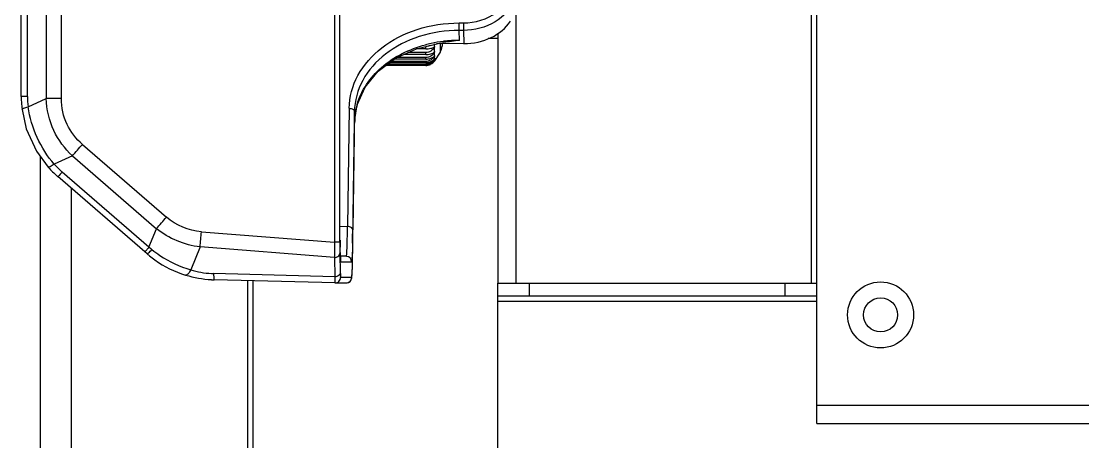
# Model space of a CAD drawing. Header units: millimetres. Extents: x 10297564 to 11610295, y -9287743 to -8409454.
# Drawn here: x 10483329 to 10485332, y -9079522 to -9078728 of the extents above; entities that cross this region are included whole.
import ezdxf

# ---------------------------------------------------------------- set-up
doc = ezdxf.new("R2010")
doc.units = ezdxf.units.MM
doc.header["$LTSCALE"] = 100
doc.layers.add('-0', color=7, linetype='Continuous')

# ---------------------------------------------------------------- blocks, each defined once
blk = doc.blocks.new('인버터 외형도')
at = {"layer": '-0', "linetype": 'Continuous'}
for p, q in [((86759.5, 51726.2), (86759.5, 52854.8)), ((86767.1, 51527.5), (86767.1, 52809.7)), ((85641.6, 51990.5), (85641.6, 52149.2)), ((85650.3, 51990.5), (85650.3, 52149.2)), ((85676.8, 52130.2), (85676.8, 51987.5)), ((85698.4, 51987.5), (85698.4, 52130.2)), ((86084.9, 52121.4), (86084.9, 51783.9)), ((86092.3, 51783.9), (86092.3, 52121.4)), ((86341.2, 52122.6), (86341.2, 51726.2)), ((86261.1, 52094.5), (86267, 52094.5)), ((86261.4, 52069.8), (86261.1, 52083.9)), ((86267.1, 52083.9), (86261.1, 52083.9)), ((86267.1, 52083.9), (86267.5, 52065.1)), ((86315.6, 52079.8), (86315.6, 51726.2)), ((86226.3, 52060.6), (86226.3, 52065)), ((86267.5, 52065.1), (86229.1, 52065)), ((86234.4, 52065), (86234.4, 52053)), ((86236.9, 52065), (86236.9, 52061.3)), ((86315.6, 52072.3), (86301.9, 52072.3)), ((86213.8, 52049.6), (86182.5, 52049.6)), ((86213.8, 52052.5), (86188.7, 52052.5)), ((86213.8, 52057.8), (86200.2, 52057.8)), ((86213.8, 52057.8), (86213.8, 52061.2)), ((86213.8, 52049.6), (86213.8, 52052.5)), ((86226.8, 52061), (86226.3, 52060.6)), ((86226.3, 52060), (86226.6, 52060.5)), ((86226.3, 52053.4), (86226.3, 52060)), ((86226.8, 52053.9), (86226.3, 52053.4)), ((86226.3, 52052.9), (86226.6, 52053.4)), ((86234.4, 52053), (86226.3, 52040.9)), ((86226.3, 52047.8), (86226.3, 52052.9)), ((86226.8, 52048.3), (86226.3, 52047.8)), ((86226.6, 52060.5), (86226.8, 52061)), ((86226.6, 52053.4), (86226.8, 52053.9)), ((86226.6, 52047.9), (86226.8, 52048.3)), ((86213.8, 52034.2), (86157.7, 52034.2)), ((86213.8, 52034.4), (86157.9, 52034.4)), ((86213.8, 52035.3), (86159.1, 52035.3)), ((86213.8, 52036.2), (86160.3, 52036.2)), ((86213.8, 52038.3), (86163, 52038.3)), ((86213.8, 52039.8), (86165.2, 52039.8)), ((86213.8, 52043.1), (86169.5, 52043.1)), ((86213.8, 52045.3), (86173.2, 52045.3)), ((86213.8, 52043.1), (86213.8, 52045.3)), ((86213.8, 52038.3), (86213.8, 52039.8)), ((86213.8, 52035.3), (86213.8, 52036.2)), ((86213.8, 52034.2), (86213.8, 52034.4)), ((86226.3, 52047.4), (86226.6, 52047.9)), ((86226.3, 52043.7), (86226.3, 52047.4)), ((86226.8, 52044.4), (86226.3, 52043.7)), ((86226.3, 52043.5), (86226.6, 52044)), ((86226.3, 52041.5), (86226.3, 52043.5)), ((86226.8, 52042.2), (86226.3, 52041.5)), ((86226.3, 52041.4), (86226.6, 52041.8)), ((86226.3, 52040.9), (86226.3, 52041.4)), ((86226.6, 52044), (86226.8, 52044.4)), ((86226.6, 52041.8), (86226.8, 52042.2)), ((85650.3, 51990.5), (85641.6, 51990.5)), ((85651.2, 51975.6), (85676.8, 51987.5)), ((85698.4, 51987.5), (85676.8, 51987.5)), ((86105.5, 51973.7), (86103.2, 51806.3)), ((86112.9, 51969), (86110.6, 51801.6)), ((86113.2, 51954.9), (86112.9, 51969)), ((86110.9, 51787.5), (86113.2, 51954.9)), ((86113.2, 51954.8), (86113.2, 51954.9)), ((85728.1, 51922.4), (85847.1, 51819.4)), ((85668.5, 51905.6), (85668.5, 50575.8)), ((85714, 51906.2), (85688.3, 51894.3)), ((85714, 51906.2), (85832.9, 51803.1)), ((85822.3, 51776.9), (85699.4, 51883.3)), ((85816.4, 51770.3), (85693.6, 51876.8)), ((85712.8, 50575.7), (85712.8, 51860.1)), ((85822.3, 51776.9), (85832.9, 51803.1)), ((85896.4, 51798.7), (86084.9, 51783.9)), ((86092.7, 51806.6), (86103.2, 51806.3)), ((86092.3, 51783.9), (86084.9, 51783.9)), ((85819.6, 51767.5), (85816.4, 51770.3)), ((85894.6, 51777.4), (85881.5, 51744.9)), ((86084.6, 51762.5), (85894.6, 51777.4)), ((86092.5, 51767.8), (86092.9, 51740.5)), ((86093.1, 51762.7), (86092.9, 51776.8)), ((86101.6, 51764), (86093.1, 51764.2)), ((86101.6, 51764), (86093.1, 51764)), ((86093.1, 51763.2), (86093.1, 51763.1)), ((86093.1, 51763.1), (86093.1, 51762.3)), ((86093.2, 51760), (86093.1, 51762.7)), ((86084.6, 51762.5), (86085, 51735.2)), ((86093.3, 51757.5), (86093.2, 51760)), ((86093.4, 51756.4), (86108.9, 51756.4)), ((86085, 51735.2), (85913.7, 51739.7)), ((86108.9, 51733.9), (86093.2, 51733.9)), ((86085.5, 51726.4), (85914.4, 51730.8)), ((85961.8, 51729.6), (85961.8, 50571.4)), ((85969.5, 50533.8), (85969.5, 51729.4)), ((86085.5, 51726.4), (86101.2, 51726.4)), ((86101.2, 51726.4), (86101.4, 51726.4)), ((86315.6, 50820.2), (86315.6, 51726.2)), ((86315.8, 51726.2), (86315.6, 51726.2)), ((86315.8, 51726.2), (86767.1, 51726.2)), ((86360.7, 51708.1), (86360.7, 51726.2)), ((86721.9, 51726.2), (86721.9, 51708.1)), ((86315.6, 51708.1), (86767.1, 51708.1)), ((86315.6, 51700.6), (86767.1, 51700.6)), ((86767.1, 51553.1), (97918.4, 51553.1)), ((86767.1, 51527.5), (97918.4, 51527.5))]:
    blk.add_line(p, q, dxfattribs=at)
for points in [[(86200.6, 52058), (86233.3, 52066), (86239.3, 52066.8)], [(86113.2, 51954.8), (86116.8, 51978.7), (86128.2, 52003.7), (86146.6, 52026), (86171.2, 52044.4), (86200.6, 52058)], [(85641.6, 51990.5), (85641.7, 51986.4), (85642.4, 51975.4), (85642.7, 51971.9)], [(85642.7, 51971.9), (85648.8, 51944.3), (85663.2, 51912.8), (85679.7, 51890.4)], [(86109.5, 51737.2), (86109.6, 51738.6), (86109.7, 51740.1), (86109.8, 51741.7), (86109.9, 51743.6), (86110, 51747.7)], [(86101.4, 51726.4), (86104.6, 51727), (86107.3, 51729.1), (86108.5, 51731.1), (86108.9, 51732.4), (86109.1, 51733.3), (86109.2, 51734.2), (86109.3, 51735.1), (86109.4, 51736.1), (86109.5, 51737.2)]]:
    blk.add_lwpolyline(points, dxfattribs=at)
for radius in [46.7, 24.1]:
    blk.add_circle((86857.3, 51681), radius, dxfattribs=at)
for centre, radius, start, end in [((86260.3, 51888.6), 181.1, 102.4243, 105.0173), ((86261.4, 51883.6), 186.1, 96.8885, 102.4083), ((86262.1, 51878.1), 191.7, 90.1873, 96.8983), ((86220.8, 52069.2), 10.2, 301.3413, 302.8899), ((86221.8, 52061.3), 15, 326.3099, 0), ((86213.8, 52049.3), 15, 296.8599, 326.3099), ((86218.2, 52055.4), 11.1, 315.535, 316.7521), ((86216.7, 52051.5), 12.3, 320.3942, 321.1654), ((86215.2, 52049.4), 13.7, 324.0882, 324.406), ((85772.9, 51990.5), 122.6, 180.0032, 186.9831), ((86206.7, 51953.4), 93.5, 164.0344, 177.2006), ((86204.5, 51953.6), 91.2, 177.2639, 179.1997), ((83368.7, 53963.5), 3119.7, 318.7416, 319.1367), ((85793.4, 51991.9), 152.4, 221.7374, 222.9037), ((85793.3, 51991.8), 152.3, 222.9043, 229.0886), ((85779.4, 51975.7), 122.2, 221.7602, 229.0887), ((83487.7, 53860.5), 3119.7, 318.7416, 319.1367), ((83541.4, 51981.4), 2362.1, 355.0448, 355.5624), ((83490.2, 51837.6), 2620.6, 358.8956, 359.2131), ((87973.7, 51744.9), 1889.2, 178.817, 179.4654), ((86849, 51789.5), 756.2, 180.1945, 180.9613), ((83781, 51817), 2330, 358.5652, 359.2757), ((84264.1, 51823), 1846.6, 358.7468, 358.8859), ((85918, 51881.1), 150.2, 229.1166, 230.892), ((85918, 51881.2), 150.3, 230.8926, 234.4671), ((85925.1, 51896.7), 157.8, 231.2712, 236.3232), ((85926.5, 51899.2), 160.7, 236.3884, 253.7175), ((86101.4, 51756.4), 7.52, 359.9859, 88.5069), ((85918.7, 51882.4), 151.7, 234.5351, 252.9231), ((86392.4, 51768), 299.4, 181.09, 181.4845), ((86231.9, 51763.7), 138.8, 181.4468, 182.24), ((86164.5, 51761.2), 71.4, 182.3111, 182.5476), ((85110.1, 51783.6), 1000.6, 357.9609, 358.5707), ((85918.6, 51882.7), 151.9, 252.9898, 266.9646), ((85917, 51861.3), 121.7, 253.001, 266.9622), ((85916.9, 51860.1), 120.5, 267.0026, 268.4993), ((86085.7, 51733.9), 7.52, 268.4796, 0.0307), ((85918.4, 51881.2), 150.5, 267.0022, 268.4999)]:
    blk.add_arc(centre, radius, start, end, dxfattribs=at)
blk.add_ellipse((86266.3, 52123.9), major_axis=(75.3, -1.5), ratio=0.780672, start_param=-1.539834, end_param=-0.452213, dxfattribs=at)
for points, knots in [([(86267, 52094.5), (86283.5, 52094.6), (86308.6, 52101.7), (86329.6, 52125.1), (86333.6, 52139.5), (86333.7, 52146.3)], [0, 0, 0, 0, 0.536416, 0.776931, 1, 1, 1, 1]), ([(86338.5, 52126.7), (86334, 52113.9), (86312.2, 52090.9), (86282.6, 52084), (86267.1, 52083.9)], [0, 0, 0, 0, 0.465927, 1, 1, 1, 1]), ([(86105.5, 51973.7), (86105.7, 51989.6), (86115, 52023.1), (86150.9, 52062.8), (86201.9, 52088.5), (86241.1, 52094.4), (86261.1, 52094.5)], [0, 0, 0, 0, 0.221488, 0.460321, 0.722221, 1, 1, 1, 1]), ([(86261.1, 52083.9), (86261.2, 52084.7), (86261.2, 52088.2), (86261.2, 52091.7), (86261.1, 52094.5)], [0, 0, 0, 0, 0.212295, 1, 1, 1, 1]), ([(86267, 52094.5), (86267.1, 52091.7), (86267.1, 52088.2), (86267.1, 52084.7), (86267.1, 52083.9)], [0, 0, 0, 0, 0.787705, 1, 1, 1, 1]), ([(86261.1, 52083.9), (86242.1, 52083.9), (86204.8, 52078.2), (86156.1, 52053.8), (86122, 52016), (86113.1, 51984.2), (86112.9, 51969)], [0, 0, 0, 0, 0.277811, 0.539695, 0.778499, 1, 1, 1, 1]), ([(86116.8, 51979.1), (86122.5, 51999.1), (86149.5, 52037.6), (86190.8, 52057.4), (86213.4, 52063.5)], [0, 0, 0, 0, 0.469937, 1, 1, 1, 1]), ([(86213.8, 52057.8), (86216.2, 52057.8), (86220.4, 52058.2), (86224.5, 52059.5), (86226.1, 52060.5)], [0, 0, 0, 0, 0.561612, 1, 1, 1, 1]), ([(86226.3, 52060), (86225, 52057.9), (86221.4, 52054), (86216.3, 52052.5), (86213.8, 52052.5)], [0, 0, 0, 0, 0.499689, 1, 1, 1, 1]), ([(86213.8, 52049.6), (86216.2, 52049.6), (86220.7, 52050.2), (86224.8, 52052.1), (86226.3, 52053.4)], [0, 0, 0, 0, 0.55397, 1, 1, 1, 1]), ([(86226.3, 52052.9), (86225, 52050.7), (86221.5, 52046.8), (86216.3, 52045.3), (86213.8, 52045.3)], [0, 0, 0, 0, 0.500776, 1, 1, 1, 1]), ([(86213.8, 52043.1), (86215, 52043.1), (86219.4, 52043.4), (86223.9, 52045.3), (86226.1, 52047.6)], [0, 0, 0, 0, 0.279276, 1, 1, 1, 1]), ([(86226.3, 52047.4), (86225, 52045.2), (86221.4, 52041.4), (86216.3, 52039.8), (86213.8, 52039.8)], [0, 0, 0, 0, 0.499689, 1, 1, 1, 1]), ([(86213.8, 52038.3), (86216.2, 52038.3), (86220.9, 52039.2), (86224.8, 52041.9), (86226.2, 52043.6)], [0, 0, 0, 0, 0.530244, 1, 1, 1, 1]), ([(86226.3, 52043.5), (86225, 52041.4), (86221.4, 52037.6), (86216.3, 52036.2), (86213.8, 52036.2)], [0, 0, 0, 0, 0.496437, 1, 1, 1, 1]), ([(86213.8, 52035.3), (86216.3, 52035.3), (86221.1, 52036.4), (86224.9, 52039.6), (86226.3, 52041.4)], [0, 0, 0, 0, 0.520625, 1, 1, 1, 1]), ([(86226.3, 52041.4), (86225, 52039.3), (86221.3, 52035.7), (86216.3, 52034.4), (86213.8, 52034.4)], [0, 0, 0, 0, 0.491056, 1, 1, 1, 1]), ([(85642.7, 51971.9), (85642.6, 51972.8), (85646.8, 51974.3), (85649.1, 51975.1), (85651.2, 51975.6)], [0, 0, 0, 0, 0.288171, 1, 1, 1, 1]), ([(86105.5, 51973.7), (86106.4, 51973.6), (86109.4, 51973.3), (86112.9, 51971.1), (86112.9, 51969)], [0, 0, 0, 0, 0.311147, 1, 1, 1, 1]), ([(85688.3, 51894.3), (85686.4, 51893), (85684.2, 51891.7), (85680.3, 51889.7), (85679.7, 51890.4)], [0, 0, 0, 0, 0.707028, 1, 1, 1, 1]), ([(85699.4, 51883.3), (85698, 51881.7), (85697, 51881.3), (85693.4, 51876.1), (85693.6, 51876.8)], [0, 0, 0, 0, 0.747723, 1, 1, 1, 1]), ([(86101.6, 51764), (86101.9, 51764), (86101.8, 51765.4), (86102.2, 51767.1), (86102.3, 51770.8), (86102.6, 51777.9), (86102.9, 51790), (86103.1, 51800.4), (86103.2, 51806.3)], [0, 0, 0, 0, 0.017532, 0.06759, 0.150078, 0.263935, 0.579978, 1, 1, 1, 1]), ([(86110.6, 51801.6), (86110.5, 51803.7), (86107, 51806), (86104.1, 51806.3), (86103.2, 51806.3)], [0, 0, 0, 0, 0.688853, 1, 1, 1, 1]), ([(86092.3, 51783.9), (86092.3, 51782.4), (86092.4, 51777), (86092.4, 51771.7), (86092.5, 51767.8)], [0, 0, 0, 0, 0.275797, 1, 1, 1, 1]), ([(86110.3, 51782.6), (86110.2, 51778.9), (86109.9, 51772.6), (86110, 51763.8), (86108.9, 51760), (86109.5, 51756.4), (86108.9, 51756.4)], [0, 0, 0, 0, 0.42734, 0.741519, 0.934007, 1, 1, 1, 1]), ([(85816.5, 51770.4), (85816.5, 51770.3), (85816.5, 51770.3), (85816.4, 51770.3), (85816.4, 51770.3)], [0, 0, 0, 0, 0.822083, 1, 1, 1, 1]), ([(85822.3, 51776.9), (85821.5, 51776), (85819.5, 51773.8), (85817.8, 51771.5), (85816.5, 51770.4)], [0, 0, 0, 0, 0.40122, 1, 1, 1, 1]), ([(85819.6, 51767.5), (85819.7, 51767.5), (85820.2, 51767.7), (85820.4, 51767.9), (85820.6, 51768)], [0, 0, 0, 0, 0.281787, 1, 1, 1, 1]), ([(85820.6, 51768), (85820.9, 51768.3), (85823, 51770), (85824.8, 51771.9), (85826.4, 51773.6)], [0, 0, 0, 0, 0.161673, 1, 1, 1, 1]), ([(86084.6, 51762.5), (86085.6, 51762.5), (86088.8, 51762.7), (86092.4, 51765.5), (86092.5, 51767.8)], [0, 0, 0, 0, 0.299279, 1, 1, 1, 1]), ([(86093.2, 51758), (86093.2, 51757.9), (86093.3, 51757.6), (86093.3, 51757.3), (86093.3, 51757.2)], [0, 0, 0, 0, 0.54249, 1, 1, 1, 1]), ([(86093.3, 51757.2), (86093.3, 51757), (86093.4, 51756.8), (86093.3, 51756.4), (86093.4, 51756.4)], [0, 0, 0, 0, 0.742917, 1, 1, 1, 1]), ([(86108.9, 51733.9), (86109.3, 51733.9), (86109.1, 51735.7), (86109.7, 51737.8), (86109.8, 51742.5), (86110, 51745.9), (86110, 51748)], [0, 0, 0, 0, 0.066176, 0.255876, 0.568448, 1, 1, 1, 1]), ([(85881.5, 51744.9), (85880.3, 51742.8), (85878.7, 51739.9), (85875.2, 51737), (85874.1, 51737.4)], [0, 0, 0, 0, 0.671332, 1, 1, 1, 1]), ([(85913.9, 51734.9), (85913.9, 51733.9), (85914.2, 51732.9), (85914.1, 51730.8), (85914.4, 51730.8)], [0, 0, 0, 0, 0.737133, 1, 1, 1, 1]), ([(86092.9, 51740.5), (86092.9, 51738.2), (86089.3, 51735.4), (86086, 51735.1), (86085, 51735.2)], [0, 0, 0, 0, 0.700721, 1, 1, 1, 1]), ([(86085, 51735.2), (86085.1, 51733.9), (86085.2, 51731.8), (86085.1, 51728.8), (86085.5, 51727.6), (86085.3, 51726.4), (86085.5, 51726.4)], [0, 0, 0, 0, 0.423358, 0.738424, 0.932643, 1, 1, 1, 1]), ([(86092.9, 51740.5), (86093, 51738.9), (86093.7, 51737.5), (86092.6, 51733.9), (86093.2, 51733.9)], [0, 0, 0, 0, 0.739749, 1, 1, 1, 1]), ([(86101.4, 51726.4), (86103.3, 51726.3), (86107.3, 51727.9), (86108.9, 51732), (86108.9, 51733.9)], [0, 0, 0, 0, 0.500263, 1, 1, 1, 1])]:
    blk.add_open_spline(points, degree=3, knots=knots, dxfattribs=at)
for points in [[(86261.4, 52069.8), (86254.1, 52068.8), (86246.7, 52067.7), (86239.3, 52066.8)], [(86220.2, 52062.7), (86218.2, 52061.7), (86216, 52061.2), (86213.8, 52061.2)], [(86213.8, 52034.2), (86216.1, 52034.2), (86218.5, 52034.8), (86220.6, 52035.8)], [(85688.3, 51894.3), (85668.8, 51916.8), (85655.5, 51946.1), (85651.2, 51975.6)], [(85687.8, 51942.1), (85681.2, 51956.2), (85677.5, 51971.9), (85676.8, 51987.5)], [(85706.4, 51950.8), (85701.1, 51962.1), (85698.4, 51975), (85698.4, 51987.5)], [(85728.1, 51922.4), (85719.1, 51930.2), (85711.5, 51940), (85706.4, 51950.8)], [(85714, 51906.2), (85703.2, 51916.3), (85694.1, 51928.7), (85687.8, 51942.1)], [(85896.4, 51798.7), (85878.6, 51800.1), (85860.5, 51807.7), (85847.1, 51819.4)], [(85894.6, 51777.4), (85872.5, 51779.8), (85850.2, 51789.1), (85832.9, 51803.1)], [(85826.3, 51773.6), (85825, 51774.7), (85823.6, 51775.7), (85822.3, 51776.9)], [(85913.7, 51739.7), (85913.8, 51738.1), (85913.8, 51736.5), (85913.9, 51734.9)]]:
    blk.add_open_spline(points, degree=3, dxfattribs=at)

msp = doc.modelspace()

# ---------------------------------------------------------------- block references
at = {"xscale": 1.333333333333333, "yscale": 1.333333333333333, "zscale": 1.333333333333333}
msp.add_blockref('인버터 외형도', (10369140.6, -9148191), dxfattribs=at)

doc.saveas('drawing.dxf')
